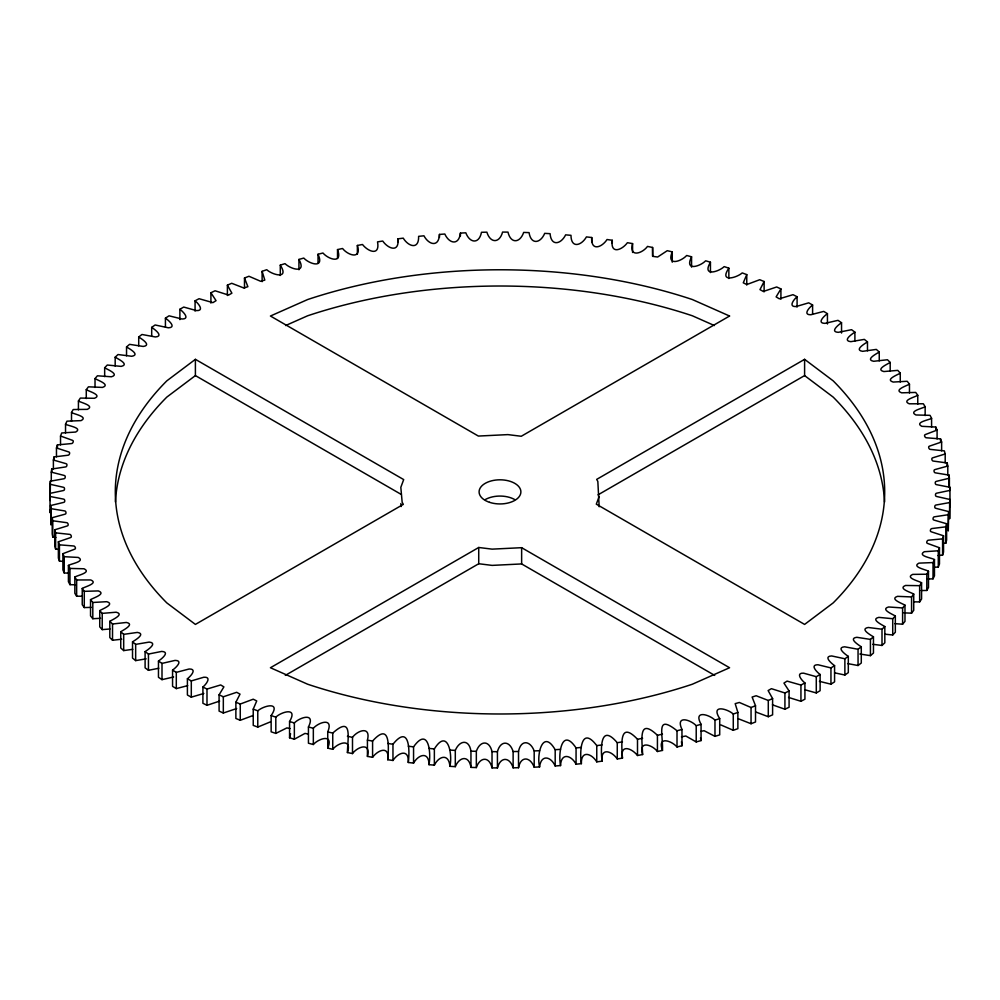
<?xml version="1.0" encoding="UTF-8"?>
<svg xmlns="http://www.w3.org/2000/svg" width="1000" height="1000" viewBox="0 0 1000 1000"><rect width="100%" height="100%" fill="white"/><g stroke="black" fill="none" stroke-linecap="round" stroke-linejoin="round"><path stroke-width="1.5" d="M672.262 251.863C666.1 266.675 681.325 261.512 686.663 255.475L691.562 256.788C684.112 271.637 700.2 266.45 705.65 260.788L710.438 262.225C701.7 277.025 718.612 271.938 724.188 266.6L728.85 268.175C718.825 282.825 736.5 277.975 742.225 272.913L746.762 274.613L743.275 282.8L746.775 284.55L759.737 279.713L764.125 281.525L759.975 289.613L763.337 291.462L776.675 286.975L780.913 288.913L776.112 296.875L779.325 298.8L793.012 294.688L797.087 296.737C793.587 299.65 788.1 307.113 796.162 306.537L808.7 302.838L812.6 304.988C809.112 307.663 802.638 314.988 810.875 314.75L823.7 311.4L827.438 313.65C824 316.112 816.525 323.25 824.912 323.363L838 320.35L841.538 322.713C838.2 324.975 829.725 331.863 838.238 332.337L851.55 329.688L854.9 332.137C851.688 334.225 842.225 340.8 850.825 341.662L864.338 339.387L867.475 341.912C864.4 343.862 854 350.062 862.638 351.325L876.312 349.412L879.25 352.025C876.312 353.862 865.025 359.625 873.65 361.287L887.475 359.75L890.188 362.438C887.4 364.188 875.263 369.475 883.838 371.55L897.775 370.375L900.263 373.15C897.625 374.825 884.725 379.575 893.188 382.062L907.2 381.275L909.463 384.113C906.95 385.75 893.35 389.925 901.663 392.825L915.725 392.425L917.763 395.3C915.375 396.925 901.15 400.513 909.262 403.8L923.35 403.775L925.15 406.712C922.85 408.338 908.1 411.287 915.962 414.975L930.037 415.337L931.587 418.312C929.375 419.938 914.175 422.25 921.75 426.312L935.775 427.05L937.087 430.075L925.337 434.55C923.538 434.837 925.113 438.162 926.612 437.8L940.562 438.913L941.625 441.975L929.525 446.125C927.725 446.312 928.988 449.738 930.537 449.412L944.375 450.9L945.2 453.975L932.763 457.8C930.987 457.9 931.925 461.388 933.512 461.1L947.212 462.962L947.788 466.062L935.05 469.55C933.3 469.562 933.9 473.1 935.525 472.875L949.062 475.1L949.388 478.212L936.388 481.35C934.663 481.275 934.925 484.85 936.6 484.675L949.938 487.275L950 490.387L936.762 493.162C935.075 493.025 934.987 496.6 936.7 496.5L949.812 499.45L949.625 502.575L936.188 504.988C934.525 504.775 934.1 508.338 935.837 508.312L948.713 511.613L948.263 514.725L934.638 516.775C933.025 516.512 932.262 520.037 934.025 520.087L946.612 523.737L945.913 526.825L932.138 528.513C930.575 528.2 929.475 531.663 931.263 531.8L943.538 535.788L942.588 538.862L928.688 540.163C927.163 539.812 925.75 543.188 927.55 543.425L939.475 547.75L938.288 550.788L924.3 551.712C916.875 555.962 932.262 557.95 934.463 559.575L933.025 562.575L918.975 563.125C911.25 567 926.225 569.637 928.487 571.263L926.812 574.225L912.725 574.388C904.737 577.875 919.225 581.15 921.575 582.762L919.65 585.675L905.575 585.462C897.362 588.562 911.275 592.45 913.725 594.075L911.575 596.938L897.537 596.337C889.137 599.025 902.4 603.5 904.975 605.163L902.6 607.95L888.612 606.975C880.1 609.263 892.625 614.288 895.337 616L892.725 618.725L878.85 617.375C870.238 619.237 881.963 624.775 884.825 626.55L882 629.212L868.238 627.487C859.6 628.95 870.462 634.938 873.462 636.825L870.425 639.4L856.825 637.3C848.2 638.362 858.138 644.75 861.287 646.775L858.05 649.262L844.625 646.8C836.062 647.463 845.037 654.2 848.312 656.375L844.875 658.775L831.675 655.95C823.213 656.237 831.188 663.263 834.575 665.625L830.95 667.925L817.987 664.75C809.663 664.675 816.65 671.912 820.113 674.488L816.287 676.688L803.6 673.162C795.45 672.75 801.438 680.15 804.925 682.95L800.938 685.05L787.087 681.112L783.95 683.088L789.087 690.987L784.925 692.975L771.413 688.675L768.112 690.562L772.6 698.587L768.288 700.462L756.162 695.75L752.113 697.05L755.512 705.738L751.05 707.5L739.338 702.463L735.188 703.65L737.875 712.425L733.275 714.05C727.625 708.863 710.325 703.888 719.712 718.612L714.975 720.125C709.463 714.638 692.962 709.475 701.062 724.312L696.213 725.688C690.812 719.837 675.163 714.65 681.963 729.5L677.013 730.738C655.475 713.587 663.238 734.1 662.475 750.413L657.425 751.513C652.262 744.788 638.337 739.938 642.625 754.538L637.5 755.512C631.962 748.35 619.837 743.538 622.463 758.125L617.263 758.962C611.912 751.2 600.562 746.938 602.038 761.162L596.763 761.85C591.65 753.462 580.988 749.862 581.375 763.65L576.062 764.2C571.25 755.138 561.15 752.288 560.538 765.575L555.188 765.975C550.763 756.225 541.1 754.212 539.575 766.925L534.188 767.188C530.25 756.75 520.862 755.612 518.525 767.712L513.125 767.825C509.75 756.7 500.475 756.475 497.425 767.925L492.025 767.887C489.312 756.112 480.012 756.8 476.337 767.575L470.95 767.387C469 754.975 459.487 756.562 455.3 766.65L449.925 766.325C448.85 753.312 438.988 755.75 434.363 765.15L429.025 764.675C428.9 751.137 418.537 754.375 413.562 763.1L408.275 762.475C409.188 748.462 398.2 752.412 392.962 760.475L387.725 759.712C389.762 745.3 378.038 749.85 372.587 757.3L367.425 756.4C371.1 741.912 357.6 746.6 352.5 753.575L347.413 752.537C347.775 737.2 352.625 715.288 332.738 733.075L327.738 731.9C333.9 717.075 318.675 722.237 313.337 728.275L308.438 726.975C315.887 712.113 299.8 717.312 294.35 722.962L289.562 721.525C298.3 706.737 281.388 711.812 275.812 717.15L271.15 715.575C281.175 700.938 263.5 705.775 257.775 710.837L253.238 709.137L256.725 700.95L253.225 699.2L240.263 704.038L235.875 702.225L240.025 694.137L236.663 692.3L223.325 696.775L219.088 694.85L223.888 686.875L220.675 684.95L206.988 689.062L202.913 687.025C206.412 684.1 211.9 676.65 203.837 677.225L191.3 680.913L187.4 678.763C190.888 676.087 197.362 668.763 189.125 669L176.3 672.362L172.562 670.1C176 667.638 183.475 660.5 175.087 660.4L162 663.4L158.463 661.05C161.8 658.787 170.275 651.9 161.762 651.413L148.45 654.062L145.1 651.612C148.312 649.525 157.775 642.95 149.175 642.087L135.662 644.375L132.525 641.838C135.6 639.888 146 633.688 137.363 632.425L123.688 634.35L120.75 631.725C123.688 629.888 134.975 624.125 126.35 622.463L112.525 624L109.812 621.312C112.6 619.562 124.738 614.288 116.163 612.212L102.225 613.375L99.738 610.612C102.375 608.925 115.275 604.175 106.812 601.688L92.8 602.475L90.538 599.65C93.05 598.013 106.65 593.825 98.338 590.925L84.275 591.337L82.238 588.45C84.625 586.825 98.85 583.25 90.738 579.95L76.65 579.975L74.85 577.038C77.15 575.425 91.9 572.463 84.038 568.775L69.963 568.425L68.412 565.438C70.625 563.812 85.825 561.5 78.25 557.438L64.225 556.7L62.912 553.675L74.662 549.2C76.463 548.913 74.887 545.588 73.388 545.95L59.438 544.837L58.375 541.775L70.475 537.625C72.275 537.438 71.013 534.025 69.463 534.35L55.625 532.85L54.8 529.775L67.237 525.95C69.013 525.85 68.075 522.362 66.487 522.65L52.787 520.788L52.213 517.688L64.95 514.212C66.7 514.2 66.1 510.65 64.475 510.887L50.938 508.65L50.613 505.538L63.612 502.413C65.338 502.475 65.075 498.9 63.4 499.075L50.062 496.475L50 493.363L63.238 490.588C64.925 490.725 65.013 487.15 63.3 487.25L50.188 484.3L50.375 481.188L63.812 478.775C65.475 478.975 65.9 475.412 64.162 475.438L51.288 472.137L51.737 469.025L65.362 466.975C66.975 467.238 67.737 463.725 65.975 463.663L53.388 460.012L54.088 456.925L67.862 455.25C69.425 455.55 70.525 452.1 68.737 451.95L56.463 447.962L57.413 444.9L71.312 443.587C72.838 443.938 74.25 440.562 72.45 440.325L60.525 436.012L61.712 432.975L75.7 432.05C83.125 427.8 67.737 425.812 65.537 424.175L66.975 421.175L81.025 420.625C88.75 416.75 73.775 414.113 71.513 412.5L73.188 409.538L87.275 409.363C95.262 405.875 80.775 402.6 78.425 400.988L80.35 398.075L94.425 398.288C102.638 395.188 88.725 391.3 86.275 389.675L88.425 386.825L102.463 387.413C110.862 384.725 97.6 380.25 95.025 378.6L97.4 375.8L111.388 376.775C119.9 374.487 107.375 369.475 104.663 367.762L107.275 365.025L121.15 366.388C129.762 364.513 118.038 358.988 115.175 357.2L118 354.538L131.762 356.275C140.4 354.812 129.537 348.825 126.538 346.938L129.575 344.35L143.175 346.45C151.8 345.387 141.862 339 138.713 336.987L141.95 334.487L155.375 336.962C163.938 336.287 154.963 329.55 151.688 327.375L155.125 324.975L168.325 327.8C176.788 327.512 168.812 320.487 165.425 318.137L169.05 315.825L182.013 319.012C190.338 319.075 183.35 311.837 179.887 309.275L183.713 307.062L196.4 310.587C204.55 311 198.562 303.6 195.075 300.812L199.062 298.712L212.913 302.638L216.05 300.663L210.912 292.762L215.075 290.775L228.588 295.075L231.887 293.188L227.4 285.163L231.713 283.288L243.837 288L247.887 286.7L244.488 278.012L248.95 276.262L260.663 281.3L264.812 280.1L262.125 271.337L266.725 269.7C272.375 274.887 289.675 279.862 280.287 265.138L285.025 263.637C290.538 269.125 307.038 274.275 298.938 259.438L303.788 258.062C309.188 263.913 324.837 269.1 318.038 254.25L322.987 253.012C328.275 259.275 343.05 264.363 337.525 249.587L342.575 248.487C347.738 255.212 361.662 260.062 357.375 245.463L362.5 244.488C368.038 251.65 380.163 256.462 377.537 241.875L382.738 241.038C388.088 248.8 399.438 253.062 397.962 238.837L403.237 238.15C408.35 246.537 419.012 250.138 418.625 236.35L423.938 235.8C428.75 244.862 438.85 247.712 439.462 234.425L444.812 234.025C449.237 243.775 458.9 245.787 460.425 233.075L465.812 232.812C469.75 243.25 479.137 244.387 481.475 232.288L486.875 232.175C490.25 243.3 499.525 243.525 502.575 232.075L507.975 232.113C510.688 243.888 519.987 243.2 523.663 232.425L529.05 232.613C531 245.025 540.513 243.438 544.7 233.35L550.075 233.675C551.15 246.688 561.013 244.25 565.638 234.85L570.975 235.325C571.1 248.863 581.462 245.625 586.438 236.9L591.725 237.525C590.812 251.537 601.8 247.587 607.038 239.525L612.275 240.287C610.237 254.7 621.962 250.15 627.413 242.7L632.575 243.6C628.9 258.087 642.4 253.4 647.5 246.425L652.588 247.463L652.588 256.325L657.638 257.025L667.262 250.688L672.262 251.863L672.262 262.2M347.413 752.537C352.312 737.837 337.962 742.825 332.738 749.312L327.738 748.138L327.738 731.9M652.588 247.463L652.712 256.175M642.625 754.538C642.025 739.4 638.212 717.15 657.425 735.275L662.475 734.163M327.738 748.138C333.9 733.325 318.675 738.487 313.337 744.525L308.438 743.213L308.438 726.975M622.463 758.125C621.375 743.4 619.625 720.487 637.5 739.262L642.625 738.288M602.038 761.162C600.462 746.875 600.75 723.3 617.263 742.712L622.463 741.875M942.85 543.45L945.913 543.075L946.612 539.987L946.612 523.737M308.225 734.013L304.962 733.425L294.35 739.212L289.562 737.775L290.575 733.75M581.375 763.65C579.3 749.8 581.625 725.588 596.763 745.612L596.763 761.85M937.95 555.538L942.588 555.1L943.538 552.038L943.538 535.788M560.538 765.575C557.938 752.175 562.312 727.337 576.062 747.95L576.062 764.2M599.175 496.425L596.312 504.162L804.6 624.412L833.15 602.925A384.688 222.1 0 0 0 833.15 380.825L804.6 359.338L596.675 479.387L597.837 481.45L599.175 506.763M933.625 567.337L938.288 567.025L939.475 563.987L939.475 547.75M539.575 766.925C536.425 753.962 542.863 728.55 555.188 749.725L555.188 765.975M926.775 579.075L933.025 578.825L934.463 575.825L934.463 559.575M518.525 767.712L518.525 751.462C520.862 739.362 530.25 740.5 534.188 750.938L534.188 767.188M921.175 590.538L926.812 590.462L928.487 587.5L928.487 571.263M497.425 767.925L497.425 751.688C500.475 740.225 509.75 740.462 513.125 751.575L513.125 767.825M914.025 601.838L919.65 601.925L921.575 599.012L921.575 582.762M476.337 767.575L476.337 751.325C480.012 740.55 489.312 739.862 492.025 751.65L492.025 767.887M903.775 612.85L911.575 613.175L913.725 610.325L913.725 594.075M455.3 766.65L455.3 750.4C459.487 740.312 469 738.725 470.95 751.15L470.95 767.387M894.825 623.663L902.6 624.2L904.975 621.4L904.975 605.163M434.363 765.15L434.363 748.913C447.388 728.012 452.8 753.138 449.925 766.325M885.013 634.212L892.725 634.975L895.337 632.238L895.337 616M413.562 763.1L413.562 746.85C428 726.525 431.362 751.05 429.025 764.675M872.825 644.3L882 645.462L884.825 642.8L884.825 626.55M392.962 760.475L392.962 744.225C408.787 724.513 410.1 748.4 408.275 762.475M859.85 654.013L870.425 655.65L873.462 653.062L873.462 636.825M347.413 736.287L352.5 737.337C357.6 730.35 371.1 725.662 367.425 740.15L372.587 741.05C389.775 721.963 389.05 745.2 387.725 759.712M847.613 663.587L858.05 665.512L861.287 663.012L861.287 646.775M195.4 359.338L166.85 380.825A384.688 222.1 0 0 0 166.85 602.925L195.4 624.412L403.325 504.363L402.163 502.3L400.825 487.325L403.688 479.588L195.4 359.338L195.4 375.588L166.85 397.075A384.688 222.1 0 0 0 115.45 502.05M834.6 672.825L844.875 675.025L848.312 672.625L848.312 656.375M819.425 681.35L830.95 684.175L834.575 681.862L834.575 665.625M478.725 547.487L270.438 667.738L307.65 684.225A384.688 222.1 0 0 0 692.35 684.225L729.562 667.738L521.638 547.688L492.113 549.138L478.725 547.487L478.725 563.737L285.312 675.387M598.025 494.85L804.6 375.588L804.6 359.338M805.013 689.8L816.287 692.938L820.113 690.725L820.113 674.488M788.55 697.425L800.938 701.287L804.925 699.188L804.925 682.95M271.15 715.575L271.15 731.825L275.812 733.4L286.887 727.9L290.1 728.575M772.438 704.837L784.925 709.225L789.087 707.237L789.087 690.987M253.238 709.137L253.238 725.387L257.775 727.087L270.325 721.9M285.6 325.55L307.65 315.775A384.688 222.1 0 0 1 692.35 315.775L714.4 325.55M755.638 711.95L768.288 716.712L772.6 714.837L772.6 698.587M219.65 701.1L206.988 705.312L202.913 703.263L202.913 687.025M235.875 702.225L235.875 718.475L240.263 720.288L253.225 715.45M738.3 718.737L751.05 723.737L755.512 721.988L755.512 705.738M219.088 694.85L219.088 711.087L223.325 713.025L236.663 708.538M720.938 724.95L733.275 730.3L737.875 728.662L737.875 712.425M700.9 731.35L704.125 730.713L714.975 736.363L719.712 734.862L719.712 718.612M187.4 678.763L187.4 695.013L191.3 697.163L203.837 693.462M681.438 736.838L685.825 736L696.213 741.938L701.062 740.562L701.062 724.312M172.562 670.1L172.562 686.35L176.3 688.6L187.7 685.625M662.475 750.413C656.95 735.638 671.725 740.725 677.013 746.988L681.963 745.75L681.963 729.5M158.463 661.05L158.463 677.288L162 679.65L173.625 676.975M145.1 651.612L145.1 667.862L148.45 670.312L158.8 668.25M714.712 675.413L521.638 563.938L492.113 565.388L478.725 563.737M132.525 641.838L132.525 658.088L135.662 660.612L146.175 658.838M120.75 631.725L120.75 647.975L123.688 650.588L132.8 649.312M596.763 745.612L602.038 744.925M109.812 621.312L109.812 637.562L112.525 640.25L121.75 639.225M576.062 747.95L581.375 747.4M99.738 610.612L99.738 626.85L102.225 629.625L109.975 628.975M555.188 749.725L560.538 749.325M90.538 599.65L90.538 615.887L92.8 618.725L100.588 618.288M534.188 750.938L539.575 750.675M82.238 588.45L82.238 604.7L84.275 607.575L91.3 607.375M513.125 751.575L518.525 751.462M74.85 577.038L74.85 593.288L76.65 596.225L82.287 596.213M492.025 751.65L497.425 751.688M68.412 565.438L68.412 581.688L69.963 584.663L75.588 584.812M470.95 751.15L476.337 751.325M62.912 553.675L62.912 569.925L64.225 572.95L68.9 573.188M449.925 750.075L455.3 750.4M58.375 541.775L58.375 558.025L59.438 561.087L64.088 561.45M429.025 748.438L434.363 748.913M54.8 529.775L54.8 546.025L55.625 549.1L58.7 549.438M408.275 746.225L413.562 746.85M52.213 517.688L52.213 533.938L52.787 537.038L55.838 537.45M387.725 743.475L392.962 744.225M195.4 375.588L400.975 494.275M804.6 375.588L833.15 397.075A384.688 222.1 0 0 1 884.55 502.05M700.487 737.875L701.062 740.562M681.45 741.688L681.963 745.75M400.825 503.575L401.087 506.562M949.938 503.525L950 506.637L949.938 487.275M50 509.613L50.062 512.725L50 493.363M949.812 499.45L949.625 518.812L949.625 502.575M949.388 478.212L949.388 487.075M949.062 475.1L949.062 486.912M948.713 511.613L948.263 530.975L948.263 514.725M947.788 466.062L947.788 474.925M947.212 462.962L947.212 465.925M945.913 526.825L945.913 543.075M945.2 453.975L945.2 462.837M942.588 538.862L942.588 555.1M941.625 441.975L941.625 450.838M940.562 438.913L940.562 441.875M938.288 550.788L938.288 567.025M937.087 430.075L937.087 438.938M935.775 427.05L935.775 430.012M933.025 562.575L933.025 578.825M931.587 418.312L931.587 427.175M926.812 574.225L926.812 590.462M925.15 406.712L925.15 415.575M919.65 585.675L919.65 601.925M917.763 395.3L917.763 404.162M911.575 596.938L911.575 613.175M909.463 384.113L909.463 392.962M902.6 607.95L902.6 624.2M900.263 373.15L900.263 382M892.725 618.725L892.725 634.975M890.188 362.438L890.188 371.3M882 629.212L882 645.462M879.25 352.025L879.25 360.887M870.425 639.4L870.425 655.65M867.475 341.912L867.475 350.775M858.05 649.262L858.05 665.512M854.9 332.137L854.9 341M844.875 658.775L844.875 675.025M841.538 322.713L841.538 333.05M830.95 667.925L830.95 684.175M827.438 313.65L827.438 323.988M816.287 676.688L816.287 692.938M812.6 304.988L812.6 313.85M800.938 685.05L800.938 701.287M797.087 296.737L797.087 307.075M784.925 692.975L784.925 709.225M780.913 288.913L780.913 299.25M768.288 700.462L768.288 716.712M764.125 281.525L764.125 291.863M751.05 707.5L751.05 723.737M746.762 274.613L746.762 284.95M733.275 714.05L733.275 730.3M728.85 268.175L728.85 278.512M714.975 720.125L714.975 736.363M710.438 262.225L710.438 272.562M696.213 725.688L696.213 741.938M691.562 256.788L691.562 267.125M677.013 730.738L677.013 746.988M657.425 735.275L657.425 751.513M637.5 739.262L637.5 755.512M632.575 243.6L632.575 252.463M617.263 742.712L617.263 758.962M612.275 240.287L612.275 243.238M591.725 237.525L591.725 241.95M521.638 547.688L521.638 563.938M460.425 233.075L460.425 236.025M439.462 234.425L439.462 237.387M397.962 238.837L397.962 241.788M372.587 741.05L372.587 757.3M367.425 740.15L367.425 756.4M357.375 245.463L357.375 254.325M352.5 737.337L352.5 753.575M337.525 249.587L337.525 258.45M332.738 733.075L332.738 749.312M318.038 254.25L318.038 263.113M313.337 728.275L313.337 744.525M298.938 259.438L298.938 269.775M294.35 722.962L294.35 739.212M289.562 721.525L289.562 737.775M280.287 265.138L280.287 275.475M275.812 717.15L275.812 733.4M262.125 271.337L262.125 281.675M257.775 710.837L257.775 727.087M244.488 278.012L244.488 288.35M240.263 704.038L240.263 720.288M227.4 285.163L227.4 295.5M223.325 696.775L223.325 713.025M210.912 292.762L210.912 303.1M206.988 689.062L206.988 705.312M195.075 300.812L195.075 311.15M191.3 680.913L191.3 697.163M179.887 309.275L179.887 319.613M176.3 672.362L176.3 688.6M165.425 318.137L165.425 327M162 663.4L162 679.65M151.688 327.375L151.688 336.238M148.45 654.062L148.45 670.312M138.713 336.987L138.713 345.85M135.662 644.375L135.662 660.612M126.538 346.938L126.538 355.788M123.688 634.35L123.688 650.588M115.175 357.2L115.175 366.062M112.525 624L112.525 640.25M104.663 367.762L104.663 376.625M102.225 613.375L102.225 629.625M95.025 378.6L95.025 387.45M92.8 602.475L92.8 618.725M86.275 389.675L86.275 398.537M84.275 591.337L84.275 607.575M78.425 400.988L78.425 409.85M76.65 579.975L76.65 596.225M71.513 412.5L71.513 421.362M69.963 568.425L69.963 584.663M65.537 424.175L65.537 433.038M64.225 556.7L64.225 572.95M60.525 436.012L60.525 444.875M59.438 544.837L59.438 561.087M57.413 444.9L57.413 447.85M56.463 447.962L56.463 456.825M55.625 532.85L55.625 549.1M54.088 456.925L54.088 459.875M53.388 460.012L53.388 468.875M52.787 520.788L52.787 537.038M51.737 469.025L51.737 471.987M51.288 472.137L51.288 481M50.938 508.65L50.938 524.9L50.613 505.538M50.375 481.188L50.188 500.55L50.188 484.3M485.225 499.6A20.888 12.062 0 0 1 514.775 499.6M729.562 316.025L521.275 436.262L507.887 434.613L478.363 436.062L270.438 316.025L307.65 299.538A384.688 222.1 0 0 1 692.35 299.538L729.562 316.025M489.55 502.325A20.888 12.062 0 0 0 520.887 491.875A20.888 12.062 0 0 0 489.55 481.425A20.888 12.062 0 0 0 489.55 502.325"/></g></svg>
